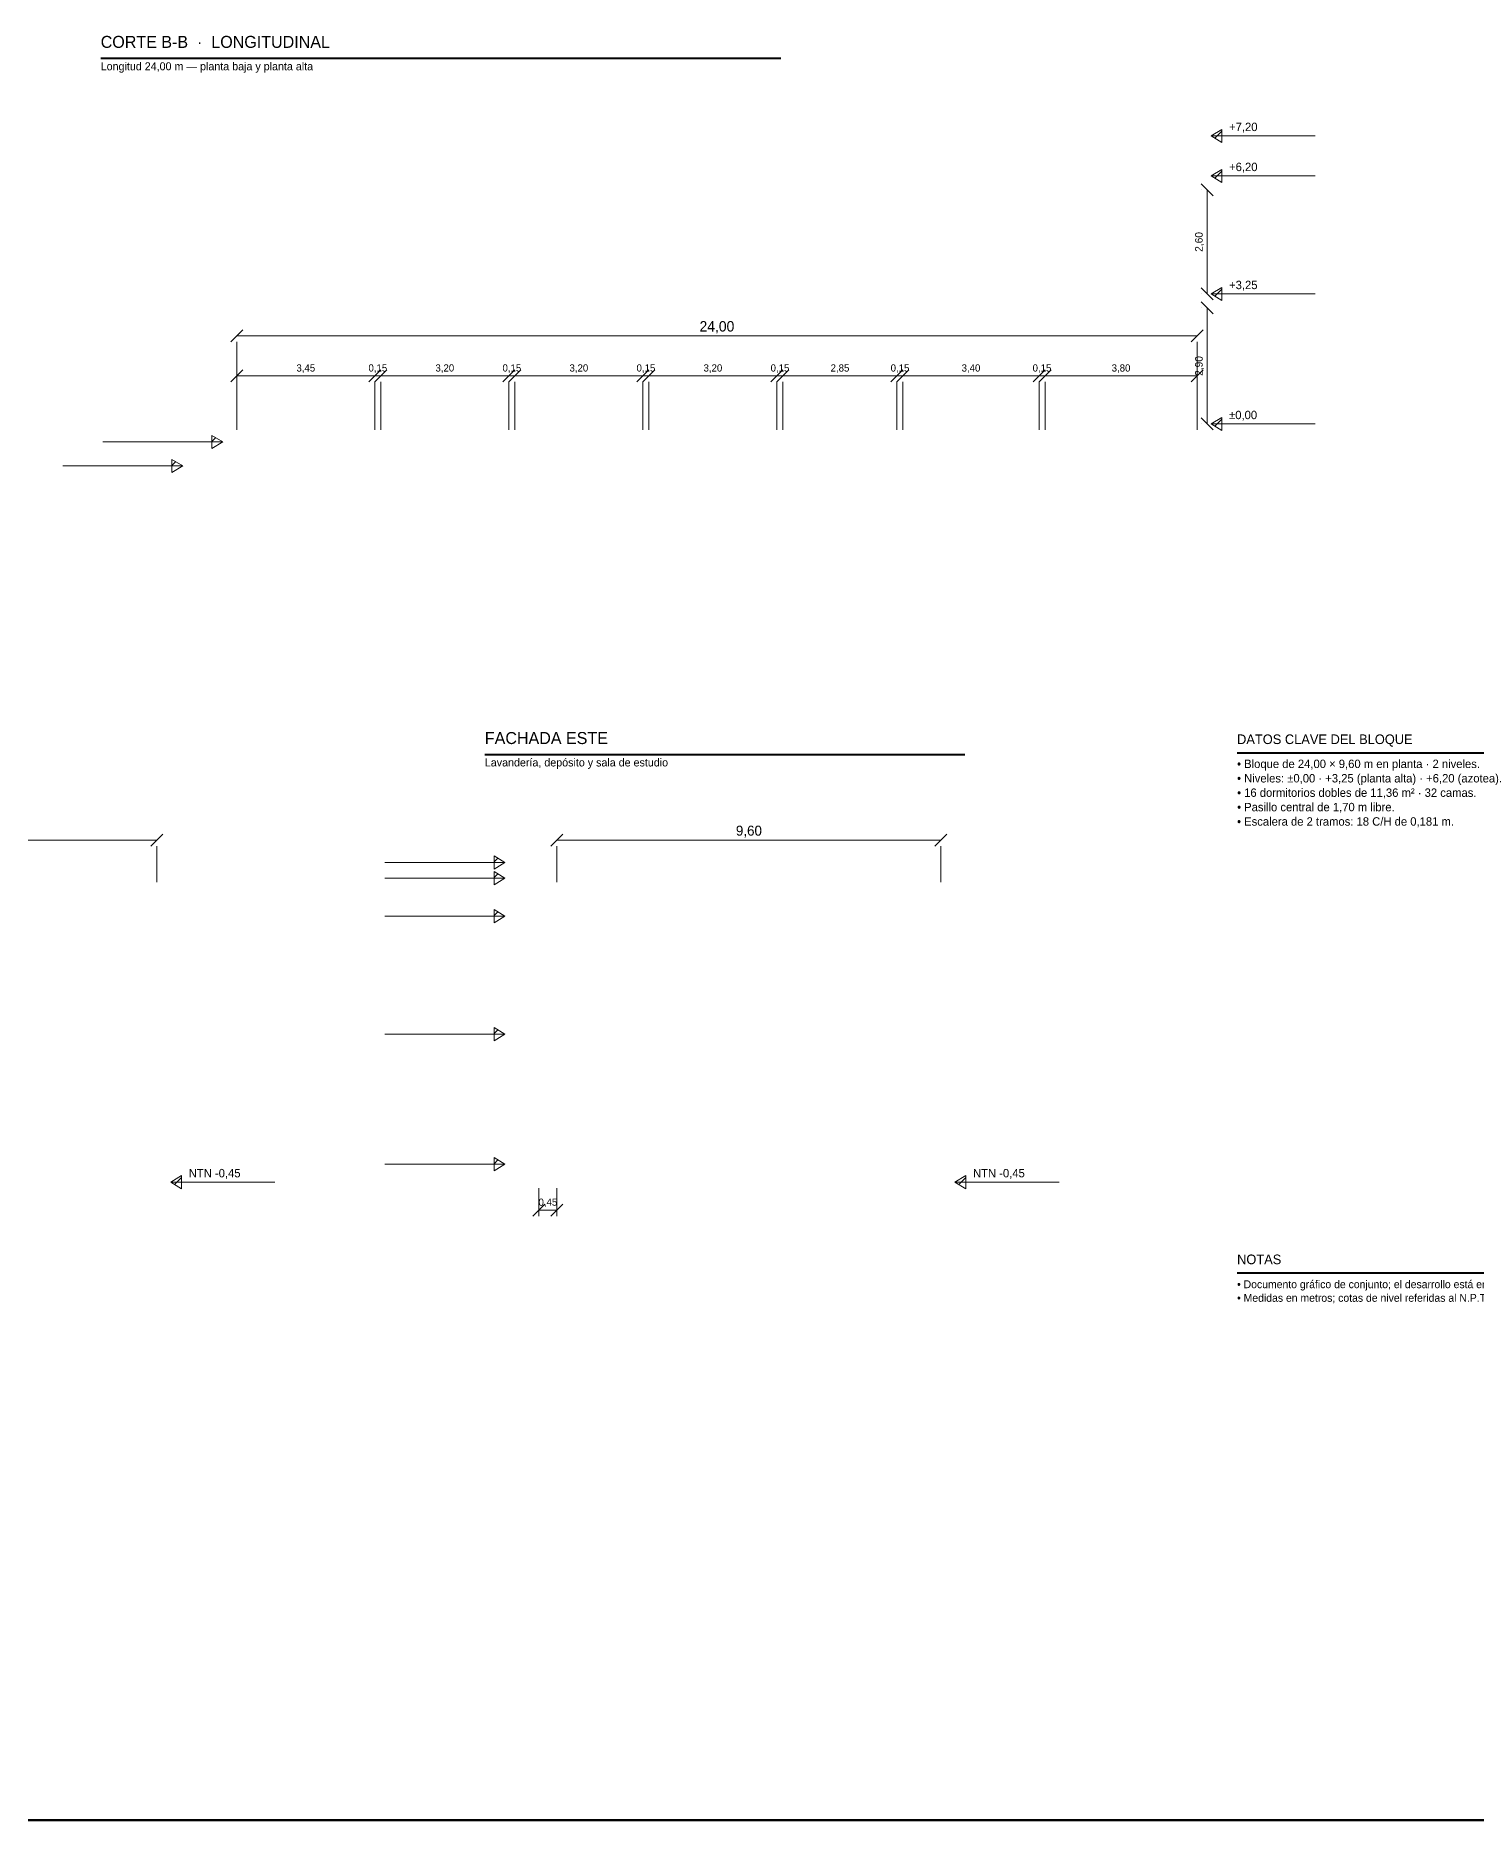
# Model space of a CAD drawing. Header units: metres. Extents: x -8 to 108, y -41 to 108.
# Drawn here: x 16.99 to 34.99, y -41.45 to -19.15 of the extents above; entities that cross this region are included whole.
import ezdxf
from ezdxf.enums import TextEntityAlignment as Align

# ---------------------------------------------------------------- set-up
doc = ezdxf.new("R2010")
doc.units = ezdxf.units.M
for name, color, linetype, lineweight in [('cota', 7, 'CONTINUOUS', 13), ('cota-texto', 7, 'CONTINUOUS', 5), ('hatch', 7, 'CONTINUOUS', 9), ('marco', 7, 'CONTINUOUS', 70), ('marco-medio', 7, 'CONTINUOUS', 40), ('nivel', 7, 'CONTINUOUS', 20), ('texto', 7, 'CONTINUOUS', 5), ('texto-suave', 7, 'CONTINUOUS', 5)]:
    doc.layers.add(name, color=color, linetype=linetype, lineweight=lineweight)

msp = doc.modelspace()

# ---------------------------------------------------------------- linework, layer by layer
at = {"layer": 'cota'}
for p, q in [((31.55, -21), (31.7, -21.15)), ((31.55, -21.075), (31.55, -21.075)), ((31.625, -22.375), (31.625, -21.075)), ((31.55, -22.3), (31.7, -22.45)), ((31.55, -22.375), (31.55, -22.375)), ((31.55, -22.475), (31.7, -22.625)), ((31.55, -22.55), (31.55, -22.55)), ((31.625, -24), (31.625, -22.55)), ((19.425, -22.975), (19.575, -22.825)), ((19.5, -22.9), (31.5, -22.9)), ((31.425, -22.975), (31.575, -22.825)), ((19.5, -24.075), (19.5, -22.975)), ((31.5, -24.075), (31.5, -22.975)), ((19.425, -23.475), (19.575, -23.325)), ((19.5, -23.4), (21.225, -23.4)), ((21.15, -23.475), (21.3, -23.325)), ((21.15, -23.475), (21.3, -23.325)), ((21.225, -23.475), (21.375, -23.325)), ((21.225, -23.475), (21.375, -23.325)), ((21.225, -23.4), (21.3, -23.4)), ((21.3, -23.4), (22.9, -23.4)), ((22.825, -23.475), (22.975, -23.325)), ((22.825, -23.475), (22.975, -23.325)), ((22.9, -23.475), (23.05, -23.325)), ((22.9, -23.475), (23.05, -23.325)), ((22.9, -23.4), (22.975, -23.4)), ((22.975, -23.4), (24.575, -23.4)), ((24.5, -23.475), (24.65, -23.325)), ((24.5, -23.475), (24.65, -23.325)), ((24.575, -23.475), (24.725, -23.325)), ((24.575, -23.475), (24.725, -23.325)), ((24.575, -23.4), (24.65, -23.4)), ((24.65, -23.4), (26.25, -23.4)), ((26.175, -23.475), (26.325, -23.325)), ((26.175, -23.475), (26.325, -23.325)), ((26.25, -23.475), (26.4, -23.325)), ((26.25, -23.475), (26.4, -23.325)), ((26.25, -23.4), (26.325, -23.4)), ((26.325, -23.4), (27.75, -23.4)), ((27.675, -23.475), (27.825, -23.325)), ((27.675, -23.475), (27.825, -23.325)), ((27.75, -23.475), (27.9, -23.325)), ((27.75, -23.475), (27.9, -23.325)), ((27.75, -23.4), (27.825, -23.4)), ((27.825, -23.4), (29.525, -23.4)), ((29.45, -23.475), (29.6, -23.325)), ((29.45, -23.475), (29.6, -23.325)), ((29.525, -23.475), (29.675, -23.325)), ((29.525, -23.475), (29.675, -23.325)), ((29.525, -23.4), (29.6, -23.4)), ((29.6, -23.4), (31.5, -23.4)), ((31.425, -23.475), (31.575, -23.325)), ((19.5, -24.075), (19.5, -23.475)), ((21.225, -24.075), (21.225, -23.475)), ((21.225, -24.075), (21.225, -23.475)), ((21.3, -24.075), (21.3, -23.475)), ((21.3, -24.075), (21.3, -23.475)), ((22.9, -24.075), (22.9, -23.475)), ((22.9, -24.075), (22.9, -23.475)), ((22.975, -24.075), (22.975, -23.475)), ((22.975, -24.075), (22.975, -23.475)), ((24.575, -24.075), (24.575, -23.475)), ((24.575, -24.075), (24.575, -23.475)), ((24.65, -24.075), (24.65, -23.475)), ((24.65, -24.075), (24.65, -23.475)), ((26.25, -24.075), (26.25, -23.475)), ((26.25, -24.075), (26.25, -23.475)), ((26.325, -24.075), (26.325, -23.475)), ((26.325, -24.075), (26.325, -23.475)), ((27.75, -24.075), (27.75, -23.475)), ((27.75, -24.075), (27.75, -23.475)), ((27.825, -24.075), (27.825, -23.475)), ((27.825, -24.075), (27.825, -23.475)), ((29.525, -24.075), (29.525, -23.475)), ((29.525, -24.075), (29.525, -23.475)), ((29.6, -24.075), (29.6, -23.475)), ((29.6, -24.075), (29.6, -23.475)), ((31.5, -24.075), (31.5, -23.475)), ((31.55, -23.925), (31.7, -24.075)), ((31.55, -24), (31.55, -24)), ((6.5, -29.2), (18.5, -29.2)), ((18.425, -29.275), (18.575, -29.125)), ((23.425, -29.275), (23.575, -29.125)), ((23.5, -29.2), (28.3, -29.2)), ((28.225, -29.275), (28.375, -29.125)), ((18.5, -29.725), (18.5, -29.275)), ((23.5, -29.725), (23.5, -29.275)), ((28.3, -29.725), (28.3, -29.275)), ((23.275, -33.55), (23.275, -33.9)), ((23.5, -33.55), (23.5, -33.9)), ((23.2, -33.9), (23.35, -33.75)), ((23.5, -33.825), (23.275, -33.825)), ((23.425, -33.9), (23.575, -33.75))]:
    msp.add_line(p, q, dxfattribs=at)
at = {"layer": 'hatch'}
for p, q in [((31.722, -20.429), (31.81, -20.341)), ((31.722, -20.929), (31.81, -20.841)), ((31.722, -22.404), (31.81, -22.316)), ((31.722, -24.029), (31.81, -23.941)), ((19.19, -24.219), (19.237, -24.171)), ((18.69, -24.519), (18.737, -24.471)), ((22.715, -29.474), (22.762, -29.426)), ((22.715, -29.669), (22.762, -29.621)), ((22.715, -30.144), (22.762, -30.096)), ((22.715, -31.619), (22.762, -31.571)), ((22.715, -33.244), (22.762, -33.196)), ((18.722, -33.504), (18.81, -33.416)), ((28.522, -33.504), (28.61, -33.416))]:
    msp.add_line(p, q, dxfattribs=at)
at = {"layer": 'marco'}
msp.add_line((58.85, -41.45), (1.25, -41.45), dxfattribs=at)
at = {"layer": 'marco-medio'}
for p, q in [((17.8, -19.43), (26.3, -19.43)), ((22.6, -28.13), (28.6, -28.13)), ((32, -28.11), (44.5, -28.11)), ((32, -34.61), (44.5, -34.61))]:
    msp.add_line(p, q, dxfattribs=at)
at = {"layer": 'nivel'}
for p, q in [((31.675, -20.4), (32.975, -20.4)), ((31.675, -20.9), (32.975, -20.9)), ((31.675, -22.375), (32.975, -22.375)), ((31.675, -24), (32.975, -24)), ((19.325, -24.225), (17.825, -24.225)), ((18.825, -24.525), (17.325, -24.525)), ((22.85, -29.48), (21.35, -29.48)), ((22.85, -29.675), (21.35, -29.675)), ((22.85, -30.15), (21.35, -30.15)), ((22.85, -31.625), (21.35, -31.625)), ((22.85, -33.25), (21.35, -33.25)), ((18.675, -33.475), (19.975, -33.475)), ((28.475, -33.475), (29.775, -33.475))]:
    msp.add_line(p, q, dxfattribs=at)
for points in [[(31.675, -20.4), (31.81, -20.318), (31.81, -20.483)], [(31.675, -20.4), (31.81, -20.318), (31.81, -20.483)], [(31.675, -20.9), (31.81, -20.818), (31.81, -20.983)], [(31.675, -20.9), (31.81, -20.818), (31.81, -20.983)], [(31.675, -22.375), (31.81, -22.293), (31.81, -22.457)], [(31.675, -22.375), (31.81, -22.293), (31.81, -22.457)], [(31.675, -24), (31.81, -23.918), (31.81, -24.082)], [(31.675, -24), (31.81, -23.918), (31.81, -24.082)], [(19.325, -24.225), (19.19, -24.143), (19.19, -24.308)], [(19.325, -24.225), (19.19, -24.143), (19.19, -24.308)], [(18.825, -24.525), (18.69, -24.443), (18.69, -24.608)], [(18.825, -24.525), (18.69, -24.443), (18.69, -24.608)], [(22.85, -29.48), (22.715, -29.398), (22.715, -29.562)], [(22.85, -29.48), (22.715, -29.398), (22.715, -29.562)], [(22.85, -29.675), (22.715, -29.593), (22.715, -29.758)], [(22.85, -29.675), (22.715, -29.593), (22.715, -29.758)], [(22.85, -30.15), (22.715, -30.068), (22.715, -30.233)], [(22.85, -30.15), (22.715, -30.068), (22.715, -30.233)], [(22.85, -31.625), (22.715, -31.543), (22.715, -31.707)], [(22.85, -31.625), (22.715, -31.543), (22.715, -31.707)], [(22.85, -33.25), (22.715, -33.168), (22.715, -33.333)], [(22.85, -33.25), (22.715, -33.168), (22.715, -33.333)], [(18.675, -33.475), (18.81, -33.393), (18.81, -33.557)], [(18.675, -33.475), (18.81, -33.393), (18.81, -33.557)], [(28.475, -33.475), (28.61, -33.393), (28.61, -33.557)], [(28.475, -33.475), (28.61, -33.393), (28.61, -33.557)]]:
    msp.add_lwpolyline(points, close=True, dxfattribs=at)

# ---------------------------------------------------------------- texts
at = {"layer": 'cota-texto'}
for s, p in [('2,60', (31.57, -21.725)), ('2,90', (31.57, -23.275))]:
    msp.add_text(s, height=0.095, rotation=90, dxfattribs=at).set_placement(p, align=Align.CENTER)
for s, height, p in [('24,00', 0.13, (25.5, -22.845)), ('3,45', 0.09, (20.363, -23.345)), ('0,15', 0.09, (21.263, -23.345)), ('3,20', 0.09, (22.1, -23.345)), ('0,15', 0.09, (22.938, -23.345)), ('3,20', 0.09, (23.775, -23.345)), ('0,15', 0.09, (24.613, -23.345)), ('3,20', 0.09, (25.45, -23.345)), ('0,15', 0.09, (26.288, -23.345)), ('2,85', 0.09, (27.038, -23.345)), ('0,15', 0.09, (27.788, -23.345)), ('3,40', 0.09, (28.675, -23.345)), ('0,15', 0.09, (29.562, -23.345)), ('3,80', 0.09, (30.55, -23.345)), ('9,60', 0.125, (25.9, -29.145)), ('0,45', 0.09, (23.388, -33.77))]:
    msp.add_text(s, height=height, dxfattribs=at).set_placement(p, align=Align.CENTER)
at = {"layer": 'texto'}
for s, height, p in [('CORTE B-B  ·  LONGITUDINAL', 0.15, (17.8, -19.3)), ('+7,20', 0.105, (31.9, -20.34)), ('+6,20', 0.105, (31.9, -20.84)), ('+3,25', 0.105, (31.9, -22.315)), ('±0,00', 0.105, (31.9, -23.94)), ('FACHADA ESTE', 0.15, (22.6, -28)), ('DATOS CLAVE DEL BLOQUE', 0.12, (32, -28)), ('• Bloque de 24,00 × 9,60 m en planta · 2 niveles.', 0.105, (32, -28.3)), ('• Niveles: ±0,00 · +3,25 (planta alta) · +6,20 (azotea).', 0.105, (32, -28.48)), ('• 16 dormitorios dobles de 11,36 m² · 32 camas.', 0.105, (32, -28.66)), ('• Pasillo central de 1,70 m libre.', 0.105, (32, -28.84)), ('• Escalera de 2 tramos: 18 C/H de 0,181 m.', 0.105, (32, -29.02)), ('NTN -0,45', 0.105, (18.9, -33.415)), ('NTN -0,45', 0.105, (28.7, -33.415)), ('NOTAS', 0.12, (32, -34.5)), ('• Documento gráfico de conjunto; el desarrollo está en A-01 a A-06 y S-01.', 0.0975, (32, -34.8)), ('• Medidas en metros; cotas de nivel referidas al N.P.T. ±0,00.', 0.0975, (32, -34.97))]:
    msp.add_text(s, height=height, dxfattribs=at).set_placement(p)
at = {"layer": 'texto-suave'}
for s, p in [('Longitud 24,00 m — planta baja y planta alta', (17.8, -19.58)), ('Lavandería, depósito y sala de estudio', (22.6, -28.28))]:
    msp.add_text(s, height=0.1, dxfattribs=at).set_placement(p)

doc.saveas('drawing.dxf')
